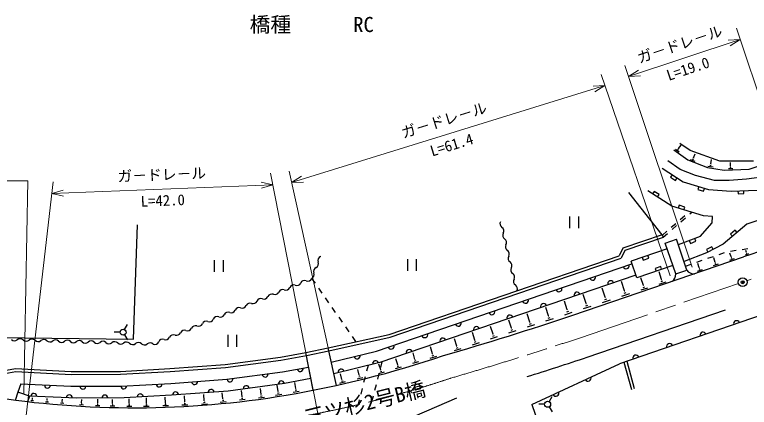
# Model space of a CAD drawing. Units: millimetres, scale not verified. Extents: x 0 to 700000, y -47500 to 447500.
# Drawn here: x 339827 to 464068, y 266805 to 333231 of the extents above; entities that cross this region are included whole.
import ezdxf
from ezdxf.enums import TextEntityAlignment as Align

# ---------------------------------------------------------------- set-up
doc = ezdxf.new("R2010")
doc.units = ezdxf.units.MM
doc.header["$LTSCALE"] = 1000
doc.header["$PDMODE"] = 32
doc.header["$PDSIZE"] = 500
doc.linetypes.add('CHAIN', pattern=[18.5, 12, -1.5, 3.5, -1.5])
doc.layers.add('作業ﾚｲﾔ1', color=7, linetype='Continuous', lineweight=25)
doc.layers.add('作業ﾚｲﾔ3', color=7, linetype='Continuous', lineweight=13)
doc.styles.add('@ＭＳ ゴシック', font='')
doc.styles.add('ＭＳ ゴシック', font='')
doc.styles.get('@ＭＳ ゴシック').set_extended_font_data('@MS Gothic')
doc.styles.get('ＭＳ ゴシック').set_extended_font_data('MS Gothic')

msp = doc.modelspace()

# ---------------------------------------------------------------- linework, layer by layer
at = {"layer": '作業ﾚｲﾔ1', "lineweight": 13}
for p, q in [((473284, 296793), (461884, 330941)), ((443650, 322745), (462518, 329043)), ((462518, 329043), (460521, 328923)), ((460849, 327941), (462518, 329043)), ((454416, 290494), (443017, 324642)), ((450672, 289056), (439012, 323132)), ((445318, 323847), (443650, 322745)), ((443650, 322745), (445646, 322865)), ((439659, 321239), (386666, 304825)), ((439659, 321239), (437661, 321162)), ((437967, 320173), (439659, 321239)), ((391089, 265774), (383091, 306416)), ((394017, 271492), (386235, 306778)), ((388358, 305891), (386666, 304825)), ((316059, 305115), (342059, 305115)), ((341357, 269018), (342059, 305115)), ((341557, 263799), (346341, 304950)), ((383477, 304454), (346110, 302964)), ((383477, 304454), (381526, 304894)), ((381567, 303860), (383477, 304454)), ((386666, 304825), (388664, 304902)), ((348020, 303558), (346110, 302964)), ((346110, 302964), (348061, 302523))]:
    msp.add_line(p, q, dxfattribs=at)
at = {"layer": '作業ﾚｲﾔ1'}
for p, q in [((452101, 310568), (452520, 311143)), ((454083, 310260), (452316, 311431)), ((464029, 307113), (475297, 310803)), ((451276, 310382), (453653, 308649)), ((451562, 310483), (452186, 310028)), ((451910, 310469), (452065, 310355)), ((452082, 310582), (452121, 310553)), ((459094, 308455), (454083, 310260)), ((454630, 308988), (454903, 309698)), ((452398, 307064), (450272, 308530)), ((453653, 308649), (456997, 307361)), ((454090, 308748), (454869, 308448)), ((454457, 308831), (454652, 308756)), ((454605, 308997), (454654, 308978)), ((457561, 307972), (457677, 308704)), ((464778, 308474), (459094, 308455)), ((460897, 307594), (460868, 308211)), ((449328, 307237), (452860, 304958)), ((454964, 306000), (452398, 307064)), ((456997, 307361), (459820, 306915)), ((457056, 307605), (457929, 307467)), ((457417, 307771), (457636, 307737)), ((457534, 307977), (457588, 307968)), ((459820, 306915), (464029, 307113)), ((460537, 307199), (461292, 307235)), ((460811, 307401), (461000, 307410)), ((460873, 307593), (460921, 307596)), ((451008, 306153), (450737, 305732)), ((450737, 305732), (451577, 305190)), ((458190, 305157), (454964, 306000)), ((467427, 305927), (463578, 305377)), ((451577, 305190), (451849, 305610)), ((452860, 304958), (457162, 303641)), ((460646, 305157), (458190, 305157)), ((463578, 305377), (460646, 305157)), ((450945, 300838), (446888, 303456)), ((447988, 303341), (447716, 302921)), ((448828, 302799), (447988, 303341)), ((455534, 304139), (455388, 303661)), ((455388, 303661), (456344, 303369)), ((456344, 303369), (456490, 303847)), ((457162, 303641), (460982, 303385)), ((460982, 303385), (465413, 303545)), ((462152, 303427), (462170, 302927)), ((463170, 302963), (463152, 303463)), ((449352, 296003), (443708, 303141)), ((448557, 302379), (448828, 302799)), ((462170, 302927), (463170, 302963)), ((456342, 299186), (450945, 300838)), ((452198, 300977), (452052, 300499)), ((453154, 300684), (452198, 300977)), ((453008, 300206), (453154, 300684)), ((472988, 300878), (463655, 297789)), ((453903, 299885), (453944, 299920)), ((454013, 299529), (454326, 299803)), ((433684, 299102), (433684, 297102)), ((435184, 299102), (435184, 297102)), ((452391, 298575), (453147, 299230)), ((452507, 298211), (453260, 298870)), ((457852, 299085), (456342, 299186)), ((457784, 297991), (457852, 299085)), ((359895, 278311), (360602, 297695)), ((450879, 297265), (451635, 297920)), ((451002, 296894), (451755, 297553)), ((455767, 295719), (457784, 297991)), ((463655, 297789), (459659, 294413)), ((449352, 296003), (442680, 293720)), ((449352, 296003), (449514, 295530)), ((449368, 295956), (450124, 296611)), ((449497, 295577), (450250, 296236)), ((455767, 295719), (452053, 294287)), ((461676, 296771), (460912, 296126)), ((460912, 296126), (461234, 295744)), ((461998, 296389), (461676, 296771)), ((449514, 295530), (443038, 293314)), ((449837, 294584), (451730, 295231)), ((451618, 289380), (449837, 294584)), ((453510, 290028), (451730, 295231)), ((453919, 295006), (454099, 294540)), ((454099, 294540), (455032, 294900)), ((455032, 294900), (454852, 295366)), ((442680, 293720), (442058, 292450)), ((443038, 293314), (442415, 292044)), ((450161, 293638), (444065, 291552)), ((457713, 293946), (456830, 293477)), ((456830, 293477), (457064, 293035)), ((459659, 294413), (456846, 292920)), ((457948, 293504), (457713, 293946)), ((460862, 293224), (461851, 293369)), ((462841, 293514), (463830, 293659)), ((463591, 293006), (463474, 293349)), ((391521, 292266), (391558, 292358)), ((403166, 279142), (442058, 292450)), ((403301, 278660), (442415, 292044)), ((434234, 282375), (463059, 292238)), ((445957, 292199), (446119, 291726)), ((446119, 291726), (447065, 292050)), ((447065, 292050), (446903, 292523)), ((456846, 292920), (453025, 291447)), ((457059, 292012), (458003, 292341)), ((458305, 291333), (458046, 292091)), ((458948, 292669), (459892, 292998)), ((460748, 291711), (461543, 291983)), ((461009, 292245), (460786, 292898)), ((460978, 292012), (461177, 292080)), ((460985, 292236), (461034, 292253)), ((463402, 292619), (463978, 292816)), ((463569, 292837), (463713, 292886)), ((463574, 293000), (463609, 293012)), ((373564, 291710), (373564, 289710)), ((375064, 291710), (375064, 289710)), ((401014, 276292), (444226, 291079)), ((406252, 291874), (406252, 289874)), ((407752, 291874), (407752, 289874)), ((445036, 288713), (444065, 291552)), ((451132, 290799), (445036, 288713)), ((453281, 290698), (454225, 291026)), ((455170, 291355), (456114, 291684)), ((455597, 290403), (455341, 291150)), ((458035, 290783), (458855, 291063)), ((458273, 291093), (458477, 291163)), ((458279, 291324), (458330, 291342)), ((390774, 290410), (390811, 290503)), ((449078, 290625), (448132, 290301)), ((448132, 290301), (448294, 289828)), ((449217, 288443), (448797, 289736)), ((449240, 290152), (449078, 290625)), ((451618, 289380), (453510, 290028)), ((455330, 289857), (456142, 290135)), ((455565, 290165), (455768, 290234)), ((455572, 290394), (455622, 290411)), ((390046, 288601), (390618, 287781)), ((444874, 289186), (401598, 274378)), ((446153, 287434), (445744, 288691)), ((449181, 288431), (449254, 288455)), ((442956, 286511), (442443, 288089)), ((445766, 286672), (446915, 287046)), ((446103, 287100), (446391, 287193)), ((446118, 287422), (446189, 287446)), ((448822, 287666), (449994, 288047)), ((449166, 288102), (449459, 288198)), ((391190, 286960), (391762, 286140)), ((436478, 284376), (435990, 285877)), ((439704, 285440), (439204, 286979)), ((442497, 285609), (443858, 286052)), ((442897, 286115), (443237, 286226)), ((442914, 286497), (442999, 286525)), ((392334, 285320), (392906, 284500)), ((433277, 283321), (432801, 284784)), ((439253, 284554), (440590, 284989)), ((439646, 285051), (439980, 285160)), ((439662, 285426), (439746, 285453)), ((393478, 283679), (394050, 282859)), ((430101, 282275), (429637, 283700)), ((433236, 283308), (433317, 283334)), ((436036, 283508), (437346, 283934)), ((436420, 283995), (436748, 284102)), ((436437, 284363), (436519, 284390)), ((436631, 275268), (460046, 283280)), ((394622, 282039), (395194, 281218)), ((426949, 281236), (426498, 282624)), ((430061, 282262), (430140, 282287)), ((432843, 282469), (434129, 282887)), ((433220, 282948), (433542, 283052)), ((466434, 282507), (442093, 274178)), ((358406, 279946), (358906, 280812)), ((423823, 280206), (423383, 281557)), ((426532, 280417), (427768, 280819)), ((426895, 280877), (427204, 280977)), ((426911, 281223), (426988, 281249)), ((429675, 281439), (430936, 281849)), ((430045, 281908), (430361, 282011)), ((395766, 280398), (396338, 279578)), ((420721, 279183), (420293, 280498)), ((423414, 279403), (424626, 279797)), ((423770, 279854), (424073, 279952)), ((423785, 280193), (423861, 280218)), ((335622, 278648), (359895, 278311)), ((357656, 279513), (356656, 279513)), ((358406, 279080), (358906, 278214)), ((375863, 279062), (375863, 277062)), ((377363, 279062), (377363, 277062)), ((392833, 276863), (403166, 279142)), ((392941, 276375), (403301, 278660)), ((396910, 278758), (397482, 277937)), ((414590, 277163), (414186, 278405)), ((417643, 278169), (417227, 279447)), ((420320, 278397), (421507, 278783)), ((420669, 278838), (420966, 278935)), ((420684, 279171), (420758, 279195)), ((414554, 277151), (414625, 277174)), ((417251, 277398), (418414, 277777)), ((417592, 277831), (417883, 277926)), ((417607, 278157), (417679, 278181)), ((384759, 275289), (389062, 276076)), ((389062, 276076), (392833, 276863)), ((390317, 269699), (389062, 276076)), ((389158, 275586), (392941, 276375)), ((394233, 270516), (392833, 276863)), ((393371, 274422), (401014, 276292)), ((407521, 274917), (407193, 276009)), ((410500, 275842), (410146, 277021)), ((410466, 275832), (410534, 275853)), ((414205, 276408), (415344, 276778)), ((414540, 276832), (414825, 276924)), ((375431, 274027), (384759, 275289)), ((375483, 273530), (384826, 274793)), ((384826, 274793), (389158, 275586)), ((404599, 274010), (404297, 275016)), ((407469, 274620), (407728, 274698)), ((407489, 274908), (407553, 274927)), ((410118, 275133), (411209, 275461)), ((410445, 275529), (410718, 275611)), ((443335, 274603), (444607, 269978)), ((333520, 272206), (339985, 273344)), ((339985, 273344), (349382, 272871)), ((357707, 272891), (366064, 273352)), ((366064, 273352), (375431, 274027)), ((366096, 272853), (375483, 273530)), ((385094, 272811), (389544, 273623)), ((401598, 274378), (393802, 272469)), ((399584, 273885), (399337, 272916)), ((401725, 273142), (401440, 274090)), ((401924, 274490), (401677, 273521)), ((404257, 273375), (405234, 273668)), ((404550, 273729), (404794, 273802)), ((404568, 274001), (404629, 274019)), ((407159, 274246), (408193, 274556)), ((427287, 267286), (442093, 274178)), ((442861, 274441), (444125, 269845)), ((333514, 271698), (340016, 272841)), ((340016, 272841), (349370, 272371)), ((349370, 272371), (357721, 272391)), ((349382, 272871), (357707, 272891)), ((357721, 272391), (366096, 272853)), ((375689, 271539), (385094, 272811)), ((395182, 271518), (394946, 272493)), ((398101, 272228), (397863, 273210)), ((398070, 272221), (398131, 272236)), ((401430, 272552), (401183, 271583)), ((401386, 272514), (402353, 272804)), ((401676, 272864), (401918, 272937)), ((401694, 273133), (401755, 273151)), ((357779, 270391), (366223, 270857)), ((366223, 270857), (375689, 271539)), ((389931, 271661), (385438, 270841)), ((387361, 269980), (387186, 271014)), ((394814, 270914), (395786, 271150)), ((395119, 271246), (395362, 271304)), ((395151, 271511), (395212, 271526)), ((397731, 271621), (398708, 271858)), ((398038, 271955), (398282, 272014)), ((399090, 271947), (398843, 270978)), ((340876, 270796), (340383, 269351)), ((340876, 270796), (349322, 270371)), ((349322, 270371), (357779, 270391)), ((385438, 270841), (375922, 269553)), ((378274, 268606), (378158, 269628)), ((381499, 268972), (381383, 269993)), ((384380, 269491), (384199, 270565)), ((387276, 269702), (387532, 269745)), ((387329, 269975), (387393, 269985)), ((398596, 270009), (398349, 269040)), ((400936, 270614), (400689, 269645)), ((340383, 269351), (339907, 267956)), ((342331, 268686), (340383, 269351)), ((342331, 268686), (342008, 267740)), ((350335, 268349), (342331, 268686)), ((342812, 268192), (342832, 268415)), ((358346, 268407), (350335, 268349)), ((366345, 268861), (358346, 268407)), ((362102, 267468), (362109, 268403)), ((365331, 267584), (365296, 268547)), ((375922, 269553), (366345, 268861)), ((368587, 267724), (368549, 268752)), ((371889, 267905), (371812, 268977)), ((375043, 268244), (374931, 269238)), ((378177, 268342), (378427, 268370)), ((378243, 268603), (378305, 268610)), ((381056, 268415), (382056, 268529)), ((381403, 268708), (381653, 268736)), ((381468, 268969), (381530, 268976)), ((383943, 268876), (384995, 269054)), ((384293, 269206), (384556, 269250)), ((384347, 269485), (384413, 269496)), ((386935, 269381), (387959, 269554)), ((390541, 258047), (414586, 268382)), ((400442, 268676), (400195, 267707)), ((430207, 267750), (430707, 268616)), ((342554, 267976), (343028, 267934)), ((342742, 268078), (342861, 268068)), ((342797, 268193), (342827, 268190)), ((345026, 267758), (345556, 267711)), ((345236, 267873), (345369, 267861)), ((345298, 268001), (345331, 267998)), ((345314, 268000), (345341, 268309)), ((347554, 267535), (348143, 267483)), ((347788, 267663), (347935, 267650)), ((347856, 267805), (347893, 267802)), ((347875, 267803), (347910, 268201)), ((350775, 267255), (351469, 267223)), ((351043, 267417), (351217, 267409)), ((351116, 267587), (351160, 267585)), ((351138, 267586), (351164, 268146)), ((353476, 267131), (354242, 267096)), ((353772, 267309), (353964, 267301)), ((353853, 267498), (353901, 267495)), ((353877, 267496), (353908, 268166)), ((356288, 267246), (356487, 267244)), ((356364, 267444), (356414, 267444)), ((356389, 267444), (356395, 268143)), ((359099, 267232), (359307, 267231)), ((359179, 267439), (359231, 267439)), ((359205, 267439), (359211, 268214)), ((361983, 267236), (362217, 267234)), ((362073, 267468), (362131, 267468)), ((365220, 267338), (365461, 267347)), ((365301, 267583), (365362, 267585)), ((368101, 267201), (369109, 267238)), ((368470, 267467), (368722, 267476)), ((368555, 267723), (368618, 267725)), ((371402, 267343), (372452, 267419)), ((371777, 267634), (372039, 267653)), ((371856, 267903), (371922, 267908)), ((374596, 267682), (375606, 267797)), ((374946, 267978), (375198, 268006)), ((375012, 268241), (375075, 268248)), ((377831, 268049), (378831, 268163)), ((398102, 268071), (397854, 267102)), ((427287, 267286), (434673, 246135)), ((429457, 267317), (428457, 267317)), ((355988, 267050), (356784, 267043)), ((358787, 267027), (359616, 267021)), ((361632, 267005), (362565, 266998)), ((364866, 267084), (365832, 267119)), ((430207, 266884), (430707, 266018))]:
    msp.add_line(p, q, dxfattribs=at)
at = {"layer": '作業ﾚｲﾔ1', "linetype": 'CHAIN', "lineweight": 13}
for p, q in [((463660, 288216), (464370, 288459)), ((435512, 278584), (462241, 287730))]:
    msp.add_line(p, q, dxfattribs=at)
at = {"layer": '作業ﾚｲﾔ1'}
for centre, radius in [((462950, 287973), 750), ((358156, 279513), 500), ((429957, 267317), 500)]:
    msp.add_circle(centre, radius, dxfattribs=at)
for centre, radius, start, end in [((422621, 297841), 725, 149.65366, 236.8593), ((681098, -327863), 657318, 107.49195, 109.37267), ((421828, 296627), 725, 329.65366, 56.8593), ((423080, 295894), 725, 149.65366, 236.8593), ((422287, 294680), 725, 329.65366, 56.8593), ((423538, 293947), 725, 149.65366, 236.8593), ((422745, 292733), 725, 329.65366, 56.8593), ((391840, 291652), 725, 114.48256, 201.6882), ((423997, 292001), 725, 149.65366, 236.8593), ((390492, 291116), 725, 294.48256, 21.6882), ((423204, 290787), 725, 329.65366, 56.8593), ((443242, 290742), 500, 198.88984, 18.88984), ((389746, 289261), 725, 294.48256, 21.6882), ((391093, 289797), 725, 114.48256, 201.6882), ((424455, 290054), 725, 149.65366, 236.8593), ((454631, 290707), 1311, 211.23994, 276.53974), ((388861, 287542), 725, 68.89532, 156.10096), ((389383, 288895), 725, 248.89532, 336.10096), ((423663, 288840), 725, 329.65366, 56.8593), ((424914, 288107), 725, 149.65366, 236.8593), ((437565, 288799), 500, 198.88984, 18.88984), ((450316, 289231), 1311, 301.23994, 6.53974), ((385688, 287364), 725, 248.89532, 336.10096), ((387014, 286777), 725, 68.89532, 156.10096), ((387536, 288129), 725, 248.89532, 336.10096), ((424121, 286893), 725, 329.65366, 56.8593), ((431888, 286857), 500, 198.88984, 18.88984), ((440616, 287729), 500, 18.88984, 198.88984), ((383318, 285246), 725, 68.89532, 156.10096), ((383840, 286599), 725, 248.89532, 336.10096), ((385166, 286011), 725, 68.89532, 156.10096), ((434939, 285787), 500, 18.88984, 198.88984), ((380145, 285068), 725, 248.89532, 336.10096), ((381470, 284481), 725, 68.89532, 156.10096), ((381992, 285834), 725, 248.89532, 336.10096), ((426211, 284914), 500, 198.88984, 18.88984), ((377775, 282950), 725, 68.89532, 156.10096), ((378297, 284303), 725, 248.89532, 336.10096), ((379622, 283715), 725, 68.89532, 156.10096), ((429263, 283844), 500, 18.88984, 198.88984), ((374079, 281420), 725, 68.89532, 156.10096), ((374601, 282772), 725, 248.89532, 336.10096), ((375927, 282185), 725, 68.89532, 156.10096), ((376449, 283538), 725, 248.89532, 336.10096), ((235060, 881832), 631679, 286.30087, 288.37942), ((420535, 282972), 500, 198.88984, 18.88984), ((423586, 281902), 500, 18.88984, 198.88984), ((370906, 281242), 725, 248.89532, 336.10096), ((372231, 280654), 725, 68.89532, 156.10096), ((372753, 282007), 725, 248.89532, 336.10096), ((414858, 281029), 500, 198.88984, 18.88984), ((461920, 280962), 500, 18.88984, 198.88984), ((368536, 279124), 725, 68.89532, 156.10096), ((369058, 280476), 725, 248.89532, 336.10096), ((370384, 279889), 725, 68.89532, 156.10096), ((417909, 279959), 500, 18.88984, 198.88984), ((340748, 277693), 725, 44.57991, 131.78555), ((342747, 277629), 725, 44.57991, 131.78555), ((364840, 277593), 725, 68.89532, 156.10096), ((365362, 278946), 725, 248.89532, 336.10096), ((366688, 278358), 725, 68.89532, 156.10096), ((367210, 279711), 725, 248.89532, 336.10096), ((409181, 279087), 500, 198.88984, 18.88984), ((412232, 278017), 500, 18.88984, 198.88984), ((456243, 279019), 500, 18.88984, 198.88984), ((339782, 278774), 725, 224.57991, 311.78555), ((341781, 278711), 725, 224.57991, 311.78555), ((343780, 278647), 725, 224.57991, 311.78555), ((344746, 277566), 725, 44.57991, 131.78555), ((345779, 278584), 725, 224.57991, 311.78555), ((346745, 277503), 725, 44.57991, 131.78555), ((347778, 278520), 725, 224.57991, 311.78555), ((348744, 277439), 725, 44.57991, 131.78555), ((349777, 278457), 725, 224.57991, 311.78555), ((350743, 277376), 725, 44.57991, 131.78555), ((351776, 278394), 725, 224.57991, 311.78555), ((352742, 277312), 725, 44.57991, 131.78555), ((353775, 278330), 725, 224.57991, 311.78555), ((354741, 277249), 725, 44.57991, 131.78555), ((355774, 278267), 725, 224.57991, 311.78555), ((356740, 277185), 725, 44.57991, 131.78555), ((357773, 278203), 725, 224.57991, 311.78555), ((358739, 277122), 725, 44.57991, 131.78555), ((359772, 278140), 725, 224.57991, 311.78555), ((360738, 277059), 725, 44.57991, 131.78555), ((361771, 278076), 725, 224.57991, 311.78555), ((362737, 276995), 725, 44.57991, 131.78555), ((363514, 278180), 725, 248.89532, 336.10096), ((403504, 277144), 500, 198.88984, 18.88984), ((450566, 277077), 500, 18.88984, 198.88984), ((406555, 276074), 500, 18.88984, 198.88984), ((356381, 442135), 175744, 279.62466, 288.57404), ((397742, 275492), 500, 193.7503, 13.7503), ((400859, 274197), 500, 13.76135, 193.76135), ((235060, 881832), 639179, 287.42742, 288.38243), ((444889, 275134), 500, 18.88984, 198.88984), ((388106, 273361), 500, 190.3426, 10.3426), ((382182, 272418), 500, 187.70081, 7.70081), ((395031, 272770), 500, 13.76135, 193.76135), ((370255, 271148), 500, 184.12268, 4.12268), ((376236, 271614), 500, 187.70081, 7.70081), ((384943, 270774), 500, 7.70878, 187.70878), ((436807, 271717), 500, 204.95982, 24.95982), ((345371, 270569), 500, 177.11962, 357.11962), ((351366, 270376), 500, 180.13932, 0.13932), ((358278, 270419), 500, 183.15903, 3.15903), ((364269, 270749), 500, 183.15903, 3.15903), ((373033, 269344), 500, 4.13544, 184.13544), ((378997, 269969), 500, 7.70878, 187.70878), ((360034, 422728), 156000, 260.87147, 279.49382), ((343070, 268655), 500, 357.59079, 177.59079), ((349064, 268403), 500, 357.59079, 177.59079), ((355063, 268384), 500, 0.41627, 180.41627), ((361059, 268561), 500, 3.24176, 183.24176), ((367048, 268911), 500, 4.13544, 184.13544), ((431367, 269185), 500, 204.95982, 24.95982)]:
    msp.add_arc(centre, radius, start, end, dxfattribs=at)
at = {"layer": '作業ﾚｲﾔ1', "linetype": 'CHAIN', "lineweight": 13}
for centre, radius, start, end in [((235060, 881832), 635679, 286.30799, 288.38103), ((356381, 442135), 179744, 279.6232, 288.54864)]:
    msp.add_arc(centre, radius, start, end, dxfattribs=at)
at = {"layer": '作業ﾚｲﾔ1'}
msp.add_point((462950, 287973), dxfattribs=at)

# ---------------------------------------------------------------- texts
at = {"layer": '作業ﾚｲﾔ1', "style": 'ＭＳ ゴシック'}
for rotation, p in [(18.461, (452767, 326843)), (17.21, (412867, 313988)), (2.284, (364754, 304708))]:
    msp.add_text('ガ－ドレ－ル', height=1833, rotation=rotation, dxfattribs=at).set_placement(p, align=Align.BOTTOM_CENTER)
at = {"layer": '作業ﾚｲﾔ1', "style": '@ＭＳ ゴシック'}
for s, rotation, p in [('L=19.0', 18.461, (453400, 324945)), ('L=61.4', 17.21, (413458, 312077)), ('L=42.0', 2.284, (364833, 302710))]:
    msp.add_text(s, height=1833, rotation=rotation, dxfattribs=at).set_placement(p, align=Align.TOP_CENTER)
at = {"layer": '作業ﾚｲﾔ1', "style": 'ＭＳ ゴシック'}
msp.add_text('三ツ杉2号B橋', height=2566, rotation=13.922, dxfattribs=at).set_placement((399032, 267525), align=Align.MIDDLE_CENTER)
at = {"layer": '作業ﾚｲﾔ3', "style": 'ＭＳ ゴシック'}
msp.add_text('橋種\u3000\u3000\u3000RC', height=2566, dxfattribs=at).set_placement((379564, 329521), align=Align.BOTTOM_LEFT)

doc.saveas('drawing.dxf')
